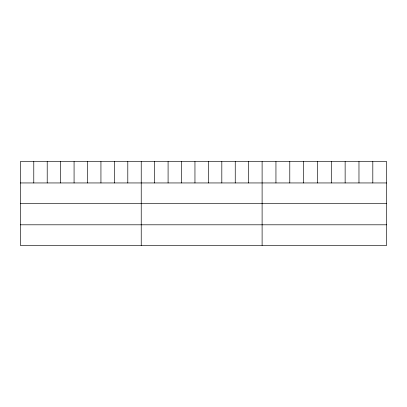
<?xml version="1.0" encoding="UTF-8"?>
<svg xmlns="http://www.w3.org/2000/svg" width="407" height="407" viewBox="0 0 407 407"><rect width="100%" height="100%" fill="white"/><g stroke="black" fill="none" stroke-linecap="round" stroke-linejoin="round"><path stroke-width="0.61" d="M386.65 182.947L386.65 245.426L20.35 245.426L20.35 161.574L386.65 161.574L386.65 182.947L20.35 182.947M20.35 203.566L386.65 203.566M20.35 224.806L386.65 224.806M372.812 161.574L372.812 182.947M358.974 161.574L358.974 182.947M345.136 161.574L345.136 182.947M331.298 161.574L331.298 182.947M317.46 161.574L317.46 182.947M303.622 161.574L303.622 182.947M289.784 161.574L289.784 182.947M275.946 161.574L275.946 182.947M262.108 161.574L262.108 245.426M248.677 161.574L248.677 182.947M235.246 161.574L235.246 182.947M221.815 161.574L221.815 182.947M208.384 161.574L208.384 182.947M194.953 161.574L194.953 182.947M181.522 161.574L181.522 182.947M168.091 161.574L168.091 182.947M154.66 161.574L154.66 182.947M141.229 161.574L141.229 245.426M127.798 161.574L127.798 182.947M114.367 161.574L114.367 182.947M100.936 161.574L100.936 182.947M87.505 161.574L87.505 182.947M74.074 161.574L74.074 182.947M60.643 161.574L60.643 182.947M47.212 161.574L47.212 182.947M33.781 161.574L33.781 182.947"/></g></svg>
